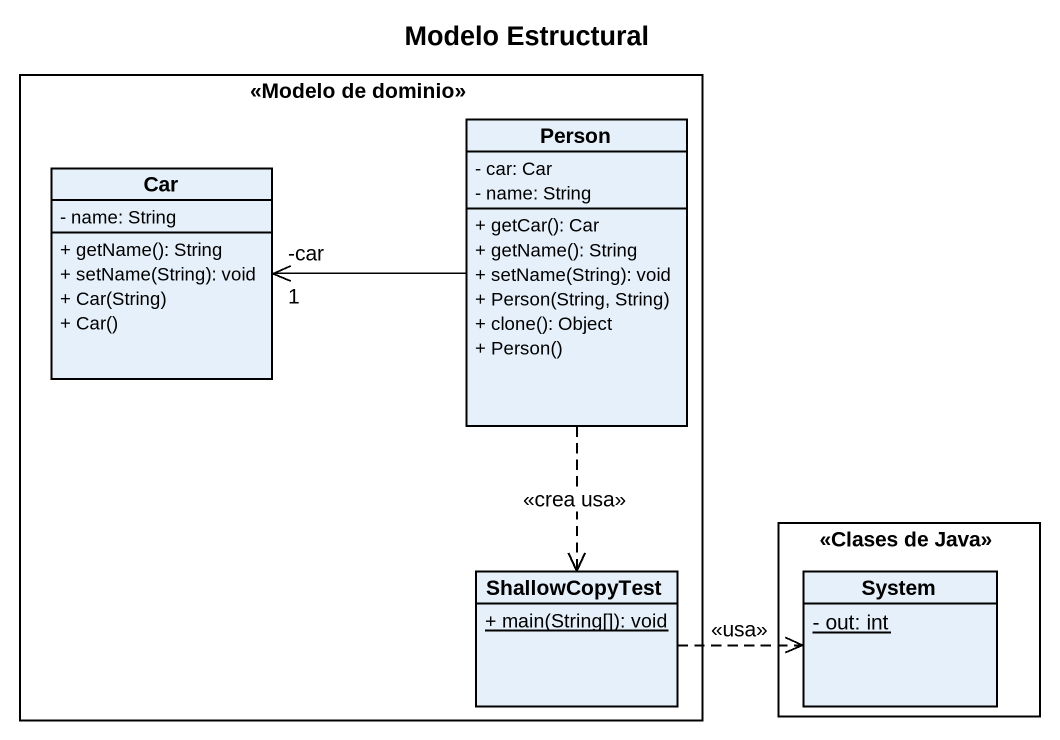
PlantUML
@startuml
title Modelo Estructural
hide circle
hide empty members
skinparam classAttributeIconSize 0
rectangle "<<Modelo de dominio>>" as Modelo_de_dominio {
  class "Person" as Person_ {
    - car: Car
    - name: String
    + getCar(): Car
    + getName(): String
    + setName(String): void
    + Person(String, String)
    + clone(): Object
    + Person()
  }
  class Car {
    - name: String
    + getName(): String
    + setName(String): void
    + Car(String)
    + Car()
  }
  class ShallowCopyTest {
    {static} + main(String[]): void
  }
}
rectangle "<<Clases de Java>>" as Clases_de_Java {
  class System {
    {static} - out: int
  }
}
Person_ -left-> "-car\n1" Car
Person_ ..> ShallowCopyTest : <<crea usa>>
ShallowCopyTest .right.> System : <<usa>>
@enduml
